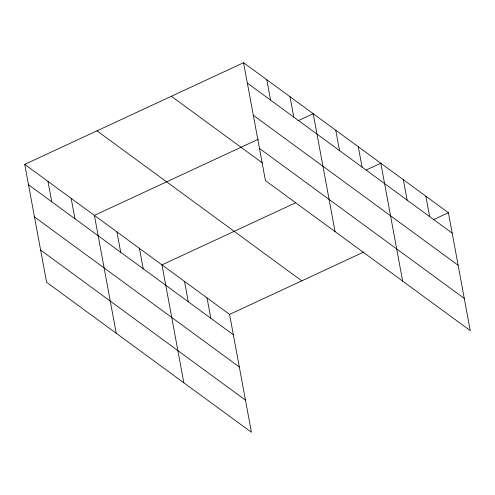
<?xml version="1.0" encoding="UTF-8"?>
<svg xmlns="http://www.w3.org/2000/svg" width="495" height="495" viewBox="0 0 495 495"><rect width="100%" height="100%" fill="white"/><g stroke="black" fill="none" stroke-linecap="round" stroke-linejoin="round"><path stroke-width="0.74" d="M24.75 164.383L229.569 314.393L251.423 432.277L46.598 282.274L24.75 164.383L243.577 62.723L448.402 212.726L470.25 330.617L265.431 180.607L243.577 62.723M258.365 139.206L94.39 215.387L116.238 333.271M297.94 120.823L313.217 113.726L335.065 231.611M295.509 202.857L161.983 264.887L183.831 382.777M366.226 170.002L380.81 163.226L402.658 281.111M229.569 314.393L363.788 252.035M433.125 219.823L448.402 212.726M247.358 83.098L452.176 233.102M253.322 115.273L458.141 265.283M259.467 148.432L464.285 298.435M171.369 96.271L262.319 162.88M96.964 130.835L301.783 280.844M28.524 184.759L233.349 334.769M34.489 216.94L239.314 366.95M40.633 250.093L245.458 400.102M425.873 196.23L429.648 216.606M403.338 179.728L407.119 200.104M358.281 146.724L362.055 167.1M335.752 130.222L339.527 150.598M290.008 96.723L293.783 117.098M266.793 79.72L270.567 100.095M207.04 297.891L210.814 318.266M184.511 281.389L188.286 301.764M139.448 248.391L143.228 268.766M116.919 231.889L120.693 252.264M71.175 198.384L74.955 218.765M47.965 181.387L51.74 201.762"/></g></svg>
